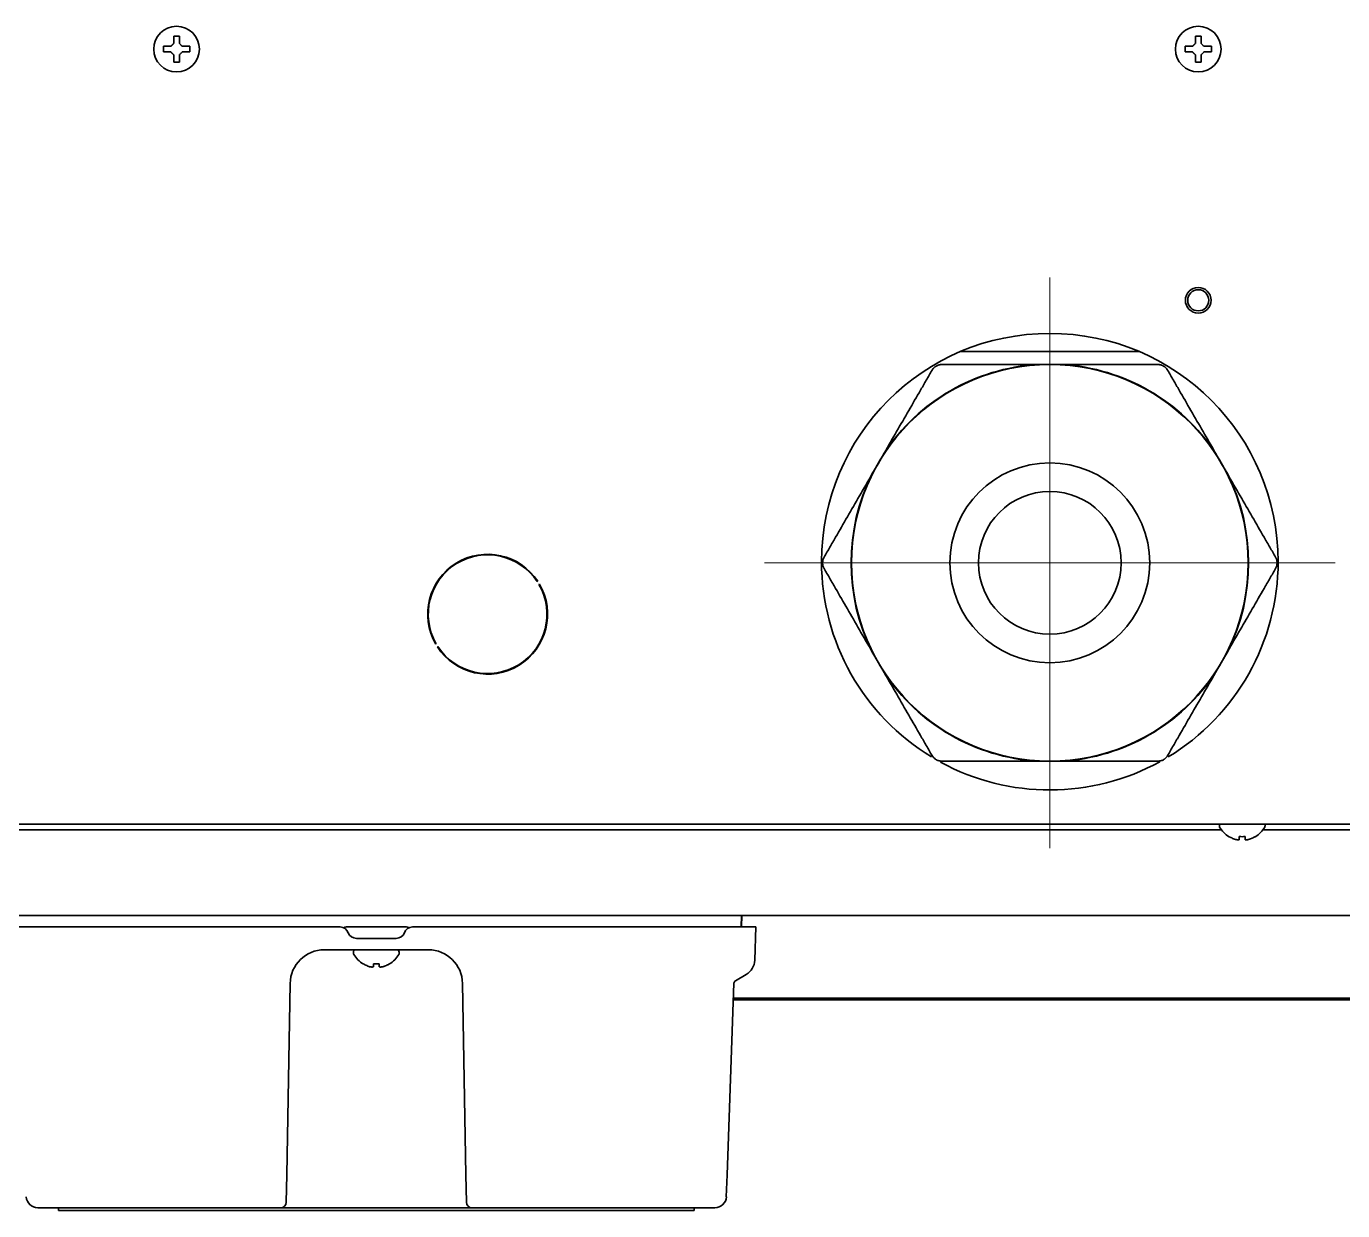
# Model space of a CAD drawing. Extents: x 5997 to 10491, y -672 to 3220.
# Drawn here: x 8851.8 to 9082.4, y 2193.8 to 2401.3 of the extents above; entities that cross this region are included whole.
import ezdxf

# ---------------------------------------------------------------- set-up
doc = ezdxf.new("R2010")
doc.units = 0
doc.header["$LTSCALE"] = 5
doc.layers.get('0').update_dxf_attribs({"linetype": 'CONTINUOUS', "lineweight": 0})
doc.layers.add('1', color=7, linetype='CONTINUOUS', true_color=0xffffff)

msp = doc.modelspace()

# ---------------------------------------------------------------- linework, layer by layer
at = {"color": 1}
for p, q in [((9031.07, 2357.33), (9031.07, 2257.33)), ((8981.07, 2307.33), (9081.07, 2307.33))]:
    msp.add_line(p, q, dxfattribs=at)
at = {"layer": '1', "color": 7, "linetype": 'Continuous', "lineweight": 35}
for p, q in [((8875.77, 2397.33), (8875.77, 2397.83)), ((8875.77, 2396.83), (8875.77, 2397.33)), ((8880.37, 2397.83), (8880.37, 2397.33)), ((8880.37, 2397.33), (8880.37, 2396.83)), ((9054.77, 2397.33), (9054.77, 2397.83)), ((9054.77, 2396.83), (9054.77, 2397.33)), ((9059.37, 2397.83), (9059.37, 2397.33)), ((9059.37, 2397.33), (9059.37, 2396.83)), ((9046.74, 2344.33), (9015.38, 2344.33)), ((9031.07, 2342.08), (9028.92, 2342.08)), ((9033.22, 2342.08), (9031.07, 2342.08)), ((9002.05, 2326.56), (9000.98, 2324.7)), ((9061.17, 2324.7), (9060.09, 2326.56)), ((9000.98, 2324.7), (8999.9, 2322.84)), ((9062.24, 2322.84), (9061.17, 2324.7)), ((8941.26, 2304.05), (8941.34, 2304.1)), ((8941.66, 2303.59), (8941.57, 2303.53)), ((8923.46, 2293.11), (8923.55, 2293.16)), ((8923.86, 2292.65), (8923.78, 2292.59)), ((8999.9, 2291.81), (9000.98, 2289.95)), ((9061.17, 2289.95), (9062.24, 2291.81)), ((9000.98, 2289.95), (9002.05, 2288.09)), ((9060.09, 2288.09), (9061.17, 2289.95)), ((9028.92, 2272.58), (9031.07, 2272.58)), ((9031.07, 2272.58), (9033.22, 2272.58)), ((9231.07, 2261.53), (8663.37, 2261.53)), ((9061.16, 2260.53), (8697.19, 2260.53)), ((9060.79, 2261.53), (9060.77, 2261.43)), ((9060.77, 2261.43), (9060.77, 2261.23)), ((9196.57, 2260.53), (9068.38, 2260.53)), ((9068.77, 2261.43), (9068.76, 2261.53)), ((9068.77, 2261.23), (9068.77, 2261.43)), ((9062.47, 2259.35), (9062.47, 2259.38)), ((9067.07, 2259.38), (9067.07, 2259.35)), ((9198.07, 2245.53), (8665.42, 2245.53)), ((8977.07, 2245.53), (8976.97, 2243.53)), ((8977.1, 2245.53), (8977.07, 2243.53)), ((8848.57, 2243.53), (8906.74, 2243.53)), ((8907.77, 2243.53), (8918.37, 2243.53)), ((8919.4, 2243.53), (8977.57, 2243.53)), ((8977.57, 2243.53), (8979.57, 2243.53)), ((8979.37, 2237.69), (8979.57, 2243.53)), ((8903.97, 2239.53), (8922.18, 2239.53)), ((8909.57, 2241.53), (8916.57, 2241.53)), ((8909.07, 2239.13), (8909.07, 2238.93)), ((8910.77, 2237.05), (8910.77, 2237.08)), ((8915.37, 2237.08), (8915.37, 2237.05)), ((8917.07, 2238.93), (8917.07, 2239.13)), ((8975.98, 2234.11), (8977.87, 2235.2)), ((8897.37, 2200.13), (8897.97, 2233.63)), ((8928.18, 2233.63), (8928.77, 2200.13)), ((8974.53, 2200.12), (8975.73, 2233.69)), ((9201.73, 2230.78), (8975.58, 2230.78)), ((9201.73, 2231.04), (8975.59, 2231.04)), ((8897.29, 2195.31), (8897.37, 2200.13)), ((8928.77, 2200.13), (8928.86, 2195.31)), ((8974.39, 2196.26), (8974.53, 2200.12)), ((8896.29, 2194.33), (8853.75, 2194.33)), ((8857.39, 2193.83), (8857.39, 2194.33)), ((8903.29, 2194.33), (8896.29, 2194.33)), ((8922.86, 2194.33), (8903.29, 2194.33)), ((8929.86, 2194.33), (8922.86, 2194.33)), ((8972.4, 2194.33), (8929.86, 2194.33)), ((8968.76, 2193.83), (8968.76, 2194.33))]:
    msp.add_line(p, q, dxfattribs=at)
for centre, radius in [((8878.07, 2397.33), 4), ((9057.07, 2397.33), 4), ((9057.07, 2353.33), 1.85), ((9031.07, 2307.33), 34.75), ((9031.07, 2307.33), 17.5), ((9031.07, 2307.33), 12.5)]:
    msp.add_circle(centre, radius, dxfattribs=at)
for centre, radius, start, end in [((9057.07, 2353.33), 2.25, 0, 180), ((9057.07, 2353.33), 2.25, 180, 0), ((9031.07, 2307.53), 40, 0, 180), ((9031.07, 2307.33), 34.82, 93.5403, 146.4597), ((9031.07, 2307.33), 34.82, 33.5403, 86.4597), ((9031.07, 2307.33), 34.82, 153.5403, 206.4597), ((9031.07, 2307.33), 34.82, 333.5403, 26.4597), ((8932.57, 2298.33), 10.5, 33.3443, 209.8169), ((8932.57, 2298.33), 10.4, 33.3601, 209.7987), ((9031.07, 2307.53), 40, 180, 238.7925), ((9031.07, 2307.53), 40, 301.1878, 0), ((8932.57, 2298.33), 10.5, 213.0914, 30.0698), ((8932.57, 2298.33), 10.4, 213.1047, 30.0541), ((9031.07, 2307.33), 34.82, 213.5403, 266.4597), ((9031.07, 2307.33), 34.82, 273.5403, 326.4597), ((9031.07, 2307.53), 40, 241.4334, 298.8394), ((9061.17, 2261.23), 0.4, 180, 210.3012), ((9064.97, 2263.45), 4.8, 210.3012, 238.6273), ((9064.57, 2263.45), 4.8, 301.3727, 329.6988), ((9068.37, 2261.23), 0.4, 329.6988, 0), ((8906.74, 2242.03), 1.5, 19.4712, 90), ((8907.77, 2242.83), 0.7, 90, 125.9212), ((8909.57, 2243.03), 1.5, 199.4712, 270), ((8916.57, 2243.03), 1.5, 270, 340.5288), ((8919.4, 2242.03), 1.5, 90, 160.5288), ((8918.37, 2242.83), 0.7, 54.0788, 90), ((8903.97, 2233.53), 6, 90, 179), ((8909.47, 2239.13), 0.4, 90, 180), ((8916.67, 2239.13), 0.4, 0, 90), ((8922.18, 2233.53), 6, 1, 90), ((8909.47, 2238.93), 0.4, 180, 210.3012), ((8913.27, 2241.15), 4.8, 210.3012, 238.6273), ((8912.87, 2241.15), 4.8, 301.3727, 329.6988), ((8916.67, 2238.93), 0.4, 329.6988, 0), ((8976.37, 2237.8), 3, 300, 358), ((8976.23, 2233.67), 0.5, 120, 178), ((8853.75, 2196.33), 2, 182, 270), ((8972.4, 2196.33), 2, 270, 358), ((8896.29, 2195.33), 1, 270, 359), ((8929.86, 2195.33), 1, 181, 270)]:
    msp.add_arc(centre, radius, start, end, dxfattribs=at)
for points in [[(8877.57, 2398.33), (8877.57, 2398.38), (8877.57, 2398.49), (8877.57, 2398.65), (8877.57, 2398.81), (8877.57, 2398.96), (8877.57, 2399.12), (8877.57, 2399.27), (8877.57, 2399.44), (8877.57, 2399.56), (8877.57, 2399.63)], [(8877.57, 2399.63), (8877.74, 2399.63), (8878.07, 2399.63), (8878.41, 2399.63), (8878.57, 2399.63)], [(9056.57, 2398.33), (9056.57, 2398.38), (9056.57, 2398.49), (9056.57, 2398.65), (9056.57, 2398.81), (9056.57, 2398.96), (9056.57, 2399.12), (9056.57, 2399.27), (9056.57, 2399.44), (9056.57, 2399.56), (9056.57, 2399.63)], [(9056.57, 2399.63), (9056.74, 2399.63), (9057.07, 2399.63), (9057.41, 2399.63), (9057.57, 2399.63)], [(8877.07, 2396.83), (8877.02, 2396.83), (8876.91, 2396.83), (8876.75, 2396.83), (8876.59, 2396.83), (8876.43, 2396.83), (8876.28, 2396.83), (8876.13, 2396.83), (8875.96, 2396.83), (8875.84, 2396.83), (8875.77, 2396.83)], [(8877.07, 2397.83), (8877.1, 2397.85), (8877.14, 2397.9), (8877.22, 2397.97), (8877.29, 2398.04), (8877.36, 2398.11), (8877.43, 2398.18), (8877.5, 2398.25), (8877.55, 2398.3), (8877.57, 2398.33)], [(8877.57, 2396.33), (8877.55, 2396.35), (8877.5, 2396.4), (8877.42, 2396.48), (8877.35, 2396.55), (8877.28, 2396.62), (8877.21, 2396.69), (8877.14, 2396.76), (8877.1, 2396.8), (8877.07, 2396.83)], [(8878.57, 2398.33), (8878.6, 2398.3), (8878.65, 2398.25), (8878.72, 2398.18), (8878.8, 2398.1), (8878.87, 2398.03), (8878.93, 2397.96), (8879, 2397.9), (8879.05, 2397.85), (8879.07, 2397.83)], [(8879.07, 2396.83), (8879.05, 2396.8), (8879, 2396.75), (8878.93, 2396.68), (8878.86, 2396.61), (8878.79, 2396.54), (8878.72, 2396.47), (8878.64, 2396.4), (8878.6, 2396.35), (8878.57, 2396.33)], [(8878.57, 2396.33), (8878.57, 2396.27), (8878.57, 2396.16), (8878.57, 2396), (8878.57, 2395.84), (8878.57, 2395.69), (8878.57, 2395.54), (8878.57, 2395.38), (8878.57, 2395.21), (8878.57, 2395.09), (8878.57, 2395.03)], [(8879.07, 2397.83), (8879.13, 2397.83), (8879.24, 2397.83), (8879.4, 2397.83), (8879.56, 2397.83), (8879.71, 2397.83), (8879.86, 2397.83), (8880.02, 2397.83), (8880.19, 2397.83), (8880.31, 2397.83), (8880.37, 2397.83)], [(9056.07, 2396.83), (9056.02, 2396.83), (9055.91, 2396.83), (9055.75, 2396.83), (9055.59, 2396.83), (9055.43, 2396.83), (9055.28, 2396.83), (9055.13, 2396.83), (9054.96, 2396.83), (9054.84, 2396.83), (9054.77, 2396.83)], [(9056.07, 2397.83), (9056.1, 2397.85), (9056.14, 2397.9), (9056.22, 2397.97), (9056.29, 2398.04), (9056.36, 2398.11), (9056.43, 2398.18), (9056.5, 2398.25), (9056.55, 2398.3), (9056.57, 2398.33)], [(9056.57, 2396.33), (9056.55, 2396.35), (9056.5, 2396.4), (9056.42, 2396.48), (9056.35, 2396.55), (9056.28, 2396.62), (9056.21, 2396.69), (9056.14, 2396.76), (9056.1, 2396.8), (9056.07, 2396.83)], [(9057.57, 2398.33), (9057.6, 2398.3), (9057.65, 2398.25), (9057.72, 2398.18), (9057.8, 2398.1), (9057.87, 2398.03), (9057.93, 2397.96), (9058, 2397.9), (9058.05, 2397.85), (9058.07, 2397.83)], [(9058.07, 2396.83), (9058.05, 2396.8), (9058, 2396.75), (9057.93, 2396.68), (9057.86, 2396.61), (9057.79, 2396.54), (9057.72, 2396.47), (9057.64, 2396.4), (9057.6, 2396.35), (9057.57, 2396.33)], [(9057.57, 2396.33), (9057.57, 2396.27), (9057.57, 2396.16), (9057.57, 2396), (9057.57, 2395.84), (9057.57, 2395.69), (9057.57, 2395.54), (9057.57, 2395.38), (9057.57, 2395.21), (9057.57, 2395.09), (9057.57, 2395.03)], [(9058.07, 2397.83), (9058.13, 2397.83), (9058.24, 2397.83), (9058.4, 2397.83), (9058.56, 2397.83), (9058.71, 2397.83), (9058.86, 2397.83), (9059.02, 2397.83), (9059.19, 2397.83), (9059.31, 2397.83), (9059.37, 2397.83)], [(8878.57, 2395.03), (8878.41, 2395.03), (8878.07, 2395.03), (8877.74, 2395.03), (8877.57, 2395.03)], [(9057.57, 2395.03), (9057.41, 2395.03), (9057.07, 2395.03), (9056.74, 2395.03), (9056.57, 2395.03)], [(9063.77, 2258.83), (9063.8, 2258.83), (9063.84, 2258.82), (9063.92, 2258.82), (9063.99, 2258.81), (9064.06, 2258.81), (9064.13, 2258.82), (9064.2, 2258.82), (9064.25, 2258.83), (9064.27, 2258.83)], [(9064.27, 2258.83), (9064.27, 2258.84), (9064.27, 2258.87), (9064.27, 2258.92), (9064.27, 2258.98), (9064.27, 2259.04), (9064.27, 2259.11), (9064.27, 2259.18), (9064.27, 2259.27), (9064.27, 2259.34), (9064.27, 2259.38)], [(9064.27, 2259.38), (9064.44, 2259.36), (9064.77, 2259.34), (9065.11, 2259.36), (9065.27, 2259.38)], [(9065.27, 2258.83), (9065.3, 2258.83), (9065.35, 2258.82), (9065.42, 2258.82), (9065.5, 2258.81), (9065.57, 2258.81), (9065.63, 2258.82), (9065.7, 2258.82), (9065.75, 2258.83), (9065.77, 2258.83)], [(9065.77, 2258.83), (9065.83, 2258.84), (9065.94, 2258.87), (9066.1, 2258.92), (9066.26, 2258.98), (9066.41, 2259.04), (9066.56, 2259.11), (9066.72, 2259.18), (9066.89, 2259.27), (9067.01, 2259.34), (9067.07, 2259.38)], [(8912.57, 2236.53), (8912.57, 2236.54), (8912.57, 2236.57), (8912.57, 2236.62), (8912.57, 2236.68), (8912.57, 2236.74), (8912.57, 2236.81), (8912.57, 2236.88), (8912.57, 2236.97), (8912.57, 2237.04), (8912.57, 2237.08)], [(8912.57, 2237.08), (8912.74, 2237.06), (8913.07, 2237.04), (8913.41, 2237.06), (8913.57, 2237.08)], [(8914.07, 2236.53), (8914.13, 2236.54), (8914.24, 2236.57), (8914.4, 2236.62), (8914.56, 2236.68), (8914.71, 2236.74), (8914.86, 2236.81), (8915.02, 2236.88), (8915.19, 2236.97), (8915.31, 2237.04), (8915.37, 2237.08)], [(8912.07, 2236.53), (8912.1, 2236.53), (8912.14, 2236.52), (8912.22, 2236.52), (8912.29, 2236.51), (8912.36, 2236.51), (8912.43, 2236.52), (8912.5, 2236.52), (8912.55, 2236.53), (8912.57, 2236.53)], [(8913.57, 2236.53), (8913.6, 2236.53), (8913.65, 2236.52), (8913.72, 2236.52), (8913.8, 2236.51), (8913.87, 2236.51), (8913.93, 2236.52), (8914, 2236.52), (8914.05, 2236.53), (8914.07, 2236.53)]]:
    msp.add_open_spline(points, degree=3, dxfattribs=at)
for points, knots in [([(8878.57, 2399.63), (8878.57, 2399.42), (8878.57, 2399.21), (8878.57, 2398.89), (8878.57, 2398.78), (8878.57, 2398.55), (8878.57, 2398.44), (8878.57, 2398.33)], [0, 0, 0, 0, 0.5, 0.5, 0.75, 0.75, 1, 1, 1, 1]), ([(9057.57, 2399.63), (9057.57, 2399.42), (9057.57, 2399.21), (9057.57, 2398.89), (9057.57, 2398.78), (9057.57, 2398.55), (9057.57, 2398.44), (9057.57, 2398.33)], [0, 0, 0, 0, 0.5, 0.5, 0.75, 0.75, 1, 1, 1, 1]), ([(8875.77, 2397.83), (8875.98, 2397.83), (8876.19, 2397.83), (8876.51, 2397.83), (8876.62, 2397.83), (8876.84, 2397.83), (8876.96, 2397.83), (8877.07, 2397.83)], [0, 0, 0, 0, 0.5, 0.5, 0.75, 0.75, 1, 1, 1, 1]), ([(8877.57, 2395.03), (8877.57, 2395.23), (8877.57, 2395.44), (8877.57, 2395.76), (8877.57, 2395.87), (8877.57, 2396.1), (8877.57, 2396.21), (8877.57, 2396.33)], [0, 0, 0, 0, 0.5, 0.5, 0.75, 0.75, 1, 1, 1, 1]), ([(8880.37, 2396.83), (8880.17, 2396.83), (8879.96, 2396.83), (8879.64, 2396.83), (8879.53, 2396.83), (8879.3, 2396.83), (8879.19, 2396.83), (8879.07, 2396.83)], [0, 0, 0, 0, 0.5, 0.5, 0.75, 0.75, 1, 1, 1, 1]), ([(9054.77, 2397.83), (9054.98, 2397.83), (9055.19, 2397.83), (9055.51, 2397.83), (9055.62, 2397.83), (9055.84, 2397.83), (9055.96, 2397.83), (9056.07, 2397.83)], [0, 0, 0, 0, 0.5, 0.5, 0.75, 0.75, 1, 1, 1, 1]), ([(9056.57, 2395.03), (9056.57, 2395.23), (9056.57, 2395.44), (9056.57, 2395.76), (9056.57, 2395.87), (9056.57, 2396.1), (9056.57, 2396.21), (9056.57, 2396.33)], [0, 0, 0, 0, 0.5, 0.5, 0.75, 0.75, 1, 1, 1, 1]), ([(9059.37, 2396.83), (9059.17, 2396.83), (9058.96, 2396.83), (9058.64, 2396.83), (9058.53, 2396.83), (9058.3, 2396.83), (9058.19, 2396.83), (9058.07, 2396.83)], [0, 0, 0, 0, 0.5, 0.5, 0.75, 0.75, 1, 1, 1, 1]), ([(9002.05, 2326.56), (9002.79, 2327.84), (9003.51, 2329.09), (9004.94, 2331.57), (9005.65, 2332.79), (9007.04, 2335.21), (9007.73, 2336.4), (9008.5, 2337.73), (9008.59, 2337.88), (9008.76, 2338.17), (9009.01, 2338.61), (9009.26, 2339.05), (9009.77, 2339.93), (9010.1, 2340.5), (9010.43, 2341.08)], [0, 0, 0, 0, 0.25, 0.25, 0.5, 0.5, 0.75, 0.75, 0.78125, 0.78125, 0.8125, 0.875, 0.875, 1, 1, 1, 1]), ([(9012.16, 2342.08), (9012.08, 2342.08), (9012, 2342.07), (9011.83, 2342.05), (9011.75, 2342.03), (9011.58, 2341.99), (9011.49, 2341.96), (9011.33, 2341.89), (9011.24, 2341.85), (9011.15, 2341.8), (9011.13, 2341.79), (9011.09, 2341.76), (9011.03, 2341.72), (9010.94, 2341.66), (9010.87, 2341.6), (9010.82, 2341.56), (9010.8, 2341.54), (9010.77, 2341.51), (9010.76, 2341.5), (9010.68, 2341.42), (9010.62, 2341.35), (9010.55, 2341.25), (9010.52, 2341.22), (9010.48, 2341.15), (9010.45, 2341.11), (9010.43, 2341.08)], [0, 0, 0, 0, 0.125, 0.125, 0.25, 0.25, 0.375, 0.375, 0.5, 0.5, 0.53125, 0.53125, 0.5625, 0.625, 0.6875, 0.6875, 0.71875, 0.71875, 0.75, 0.75, 0.875, 0.875, 0.9375, 0.9375, 1, 1, 1, 1]), ([(9028.92, 2342.08), (9027.45, 2342.08), (9026, 2342.08), (9023.14, 2342.08), (9021.73, 2342.08), (9018.94, 2342.08), (9017.56, 2342.08), (9016.03, 2342.08), (9015.86, 2342.08), (9015.52, 2342.08), (9015.01, 2342.08), (9014.5, 2342.08), (9013.49, 2342.08), (9012.83, 2342.08), (9012.16, 2342.08)], [0, 0, 0, 0, 0.25, 0.25, 0.5, 0.5, 0.75, 0.75, 0.78125, 0.78125, 0.8125, 0.875, 0.875, 1, 1, 1, 1]), ([(9033.22, 2342.08), (9034.69, 2342.08), (9036.14, 2342.08), (9039, 2342.08), (9040.41, 2342.08), (9043.2, 2342.08), (9044.58, 2342.08), (9046.12, 2342.08), (9046.29, 2342.08), (9046.63, 2342.08), (9047.14, 2342.08), (9047.64, 2342.08), (9048.65, 2342.08), (9049.32, 2342.08), (9049.98, 2342.08)], [0, 0, 0, 0, 0.25, 0.25, 0.5, 0.5, 0.75, 0.75, 0.78125, 0.78125, 0.8125, 0.875, 0.875, 1, 1, 1, 1]), ([(9051.71, 2341.08), (9051.67, 2341.15), (9051.63, 2341.22), (9051.52, 2341.35), (9051.47, 2341.42), (9051.34, 2341.54), (9051.28, 2341.6), (9051.14, 2341.71), (9051.06, 2341.76), (9050.96, 2341.82), (9050.94, 2341.83), (9050.9, 2341.85), (9050.84, 2341.88), (9050.74, 2341.93), (9050.66, 2341.96), (9050.59, 2341.98), (9050.57, 2341.99), (9050.53, 2342), (9050.51, 2342.01), (9050.4, 2342.03), (9050.32, 2342.05), (9050.19, 2342.07), (9050.15, 2342.07), (9050.06, 2342.07), (9050.02, 2342.08), (9049.98, 2342.08)], [0, 0, 0, 0, 0.125, 0.125, 0.25, 0.25, 0.375, 0.375, 0.5, 0.5, 0.53125, 0.53125, 0.5625, 0.625, 0.6875, 0.6875, 0.71875, 0.71875, 0.75, 0.75, 0.875, 0.875, 0.9375, 0.9375, 1, 1, 1, 1]), ([(9060.09, 2326.56), (9059.36, 2327.84), (9058.63, 2329.09), (9057.2, 2331.57), (9056.5, 2332.79), (9055.1, 2335.21), (9054.41, 2336.4), (9053.64, 2337.73), (9053.56, 2337.88), (9053.39, 2338.17), (9053.13, 2338.61), (9052.88, 2339.05), (9052.38, 2339.93), (9052.04, 2340.5), (9051.71, 2341.08)], [0, 0, 0, 0, 0.25, 0.25, 0.5, 0.5, 0.75, 0.75, 0.78125, 0.78125, 0.8125, 0.875, 0.875, 1, 1, 1, 1]), ([(8999.9, 2322.84), (8999.17, 2321.57), (8998.44, 2320.31), (8997.01, 2317.83), (8996.31, 2316.61), (8994.91, 2314.2), (8994.22, 2313), (8993.46, 2311.67), (8993.37, 2311.52), (8993.2, 2311.23), (8992.95, 2310.79), (8992.69, 2310.35), (8992.19, 2309.48), (8991.86, 2308.9), (8991.52, 2308.33)], [0, 0, 0, 0, 0.25, 0.25, 0.5, 0.5, 0.75, 0.75, 0.78125, 0.78125, 0.8125, 0.875, 0.875, 1, 1, 1, 1]), ([(9062.24, 2322.84), (9062.98, 2321.57), (9063.7, 2320.31), (9065.13, 2317.83), (9065.84, 2316.61), (9067.23, 2314.2), (9067.92, 2313), (9068.69, 2311.67), (9068.78, 2311.52), (9068.95, 2311.23), (9069.2, 2310.79), (9069.45, 2310.35), (9069.96, 2309.48), (9070.29, 2308.9), (9070.62, 2308.33)], [0, 0, 0, 0, 0.25, 0.25, 0.5, 0.5, 0.75, 0.75, 0.78125, 0.78125, 0.8125, 0.875, 0.875, 1, 1, 1, 1]), ([(8991.52, 2308.33), (8991.48, 2308.25), (8991.45, 2308.18), (8991.38, 2308.02), (8991.35, 2307.94), (8991.3, 2307.77), (8991.29, 2307.69), (8991.26, 2307.51), (8991.26, 2307.42), (8991.26, 2307.3), (8991.26, 2307.28), (8991.26, 2307.24), (8991.26, 2307.17), (8991.27, 2307.06), (8991.29, 2306.97), (8991.3, 2306.9), (8991.31, 2306.88), (8991.32, 2306.84), (8991.32, 2306.82), (8991.35, 2306.71), (8991.38, 2306.63), (8991.43, 2306.51), (8991.45, 2306.47), (8991.48, 2306.4), (8991.5, 2306.36), (8991.52, 2306.33)], [0, 0, 0, 0, 0.125, 0.125, 0.25, 0.25, 0.375, 0.375, 0.5, 0.5, 0.53125, 0.53125, 0.5625, 0.625, 0.6875, 0.6875, 0.71875, 0.71875, 0.75, 0.75, 0.875, 0.875, 0.9375, 0.9375, 1, 1, 1, 1]), ([(8991.52, 2306.33), (8991.86, 2305.75), (8992.52, 2304.59), (8993.2, 2303.43), (8994.22, 2301.66), (8994.9, 2300.47), (8996.29, 2298.06), (8997, 2296.84), (8998.43, 2294.36), (8999.16, 2293.1), (8999.9, 2291.81)], [0, 0, 0, 0, 0.125, 0.25, 0.25, 0.5, 0.5, 0.75, 0.75, 1, 1, 1, 1]), ([(9062.24, 2291.81), (9062.98, 2293.09), (9063.7, 2294.34), (9065.13, 2296.82), (9065.84, 2298.04), (9067.23, 2300.46), (9067.92, 2301.65), (9068.69, 2302.98), (9068.78, 2303.13), (9068.95, 2303.42), (9069.2, 2303.86), (9069.45, 2304.3), (9069.96, 2305.18), (9070.29, 2305.75), (9070.62, 2306.33)], [0, 0, 0, 0, 0.25, 0.25, 0.5, 0.5, 0.75, 0.75, 0.78125, 0.78125, 0.8125, 0.875, 0.875, 1, 1, 1, 1]), ([(9070.62, 2306.33), (9070.66, 2306.4), (9070.7, 2306.47), (9070.77, 2306.63), (9070.79, 2306.71), (9070.84, 2306.88), (9070.86, 2306.97), (9070.88, 2307.14), (9070.89, 2307.23), (9070.89, 2307.35), (9070.89, 2307.37), (9070.89, 2307.42), (9070.88, 2307.48), (9070.87, 2307.6), (9070.86, 2307.68), (9070.84, 2307.75), (9070.84, 2307.77), (9070.83, 2307.81), (9070.82, 2307.84), (9070.79, 2307.94), (9070.77, 2308.02), (9070.72, 2308.14), (9070.7, 2308.18), (9070.66, 2308.25), (9070.64, 2308.29), (9070.62, 2308.33)], [0, 0, 0, 0, 0.125, 0.125, 0.25, 0.25, 0.375, 0.375, 0.5, 0.5, 0.53125, 0.53125, 0.5625, 0.625, 0.6875, 0.6875, 0.71875, 0.71875, 0.75, 0.75, 0.875, 0.875, 0.9375, 0.9375, 1, 1, 1, 1]), ([(9010.43, 2273.58), (9010.1, 2274.15), (9009.43, 2275.31), (9008.76, 2276.48), (9007.74, 2278.24), (9007.05, 2279.43), (9005.66, 2281.84), (9004.96, 2283.06), (9003.52, 2285.54), (9002.79, 2286.81), (9002.05, 2288.09)], [0, 0, 0, 0, 0.125, 0.25, 0.25, 0.5, 0.5, 0.75, 0.75, 1, 1, 1, 1]), ([(9060.09, 2288.09), (9059.36, 2286.82), (9058.63, 2285.56), (9057.2, 2283.08), (9056.5, 2281.86), (9055.1, 2279.44), (9054.41, 2278.25), (9053.64, 2276.92), (9053.56, 2276.77), (9053.39, 2276.48), (9053.13, 2276.04), (9052.88, 2275.6), (9052.38, 2274.73), (9052.04, 2274.15), (9051.71, 2273.58)], [0, 0, 0, 0, 0.25, 0.25, 0.5, 0.5, 0.75, 0.75, 0.78125, 0.78125, 0.8125, 0.875, 0.875, 1, 1, 1, 1]), ([(9010.43, 2273.58), (9010.47, 2273.5), (9010.52, 2273.44), (9010.62, 2273.3), (9010.68, 2273.24), (9010.8, 2273.11), (9010.87, 2273.05), (9011.01, 2272.94), (9011.08, 2272.89), (9011.18, 2272.83), (9011.2, 2272.82), (9011.24, 2272.8), (9011.3, 2272.77), (9011.41, 2272.72), (9011.49, 2272.69), (9011.55, 2272.67), (9011.57, 2272.67), (9011.62, 2272.65), (9011.64, 2272.65), (9011.75, 2272.62), (9011.83, 2272.6), (9011.96, 2272.59), (9012, 2272.58), (9012.08, 2272.58), (9012.12, 2272.58), (9012.16, 2272.58)], [0, 0, 0, 0, 0.125, 0.125, 0.25, 0.25, 0.375, 0.375, 0.5, 0.5, 0.53125, 0.53125, 0.5625, 0.625, 0.6875, 0.6875, 0.71875, 0.71875, 0.75, 0.75, 0.875, 0.875, 0.9375, 0.9375, 1, 1, 1, 1]), ([(9028.92, 2272.58), (9027.45, 2272.58), (9026, 2272.58), (9023.14, 2272.58), (9021.73, 2272.58), (9018.94, 2272.58), (9017.56, 2272.58), (9016.03, 2272.58), (9015.86, 2272.58), (9015.52, 2272.58), (9015.01, 2272.58), (9014.5, 2272.58), (9013.49, 2272.58), (9012.83, 2272.58), (9012.16, 2272.58)], [0, 0, 0, 0, 0.25, 0.25, 0.5, 0.5, 0.75, 0.75, 0.78125, 0.78125, 0.8125, 0.875, 0.875, 1, 1, 1, 1]), ([(9033.22, 2272.58), (9034.69, 2272.58), (9036.14, 2272.58), (9039, 2272.58), (9040.41, 2272.58), (9043.2, 2272.58), (9044.58, 2272.58), (9046.12, 2272.58), (9046.29, 2272.58), (9046.63, 2272.58), (9047.14, 2272.58), (9047.64, 2272.58), (9048.65, 2272.58), (9049.32, 2272.58), (9049.98, 2272.58)], [0, 0, 0, 0, 0.25, 0.25, 0.5, 0.5, 0.75, 0.75, 0.78125, 0.78125, 0.8125, 0.875, 0.875, 1, 1, 1, 1]), ([(9049.98, 2272.58), (9050.06, 2272.58), (9050.15, 2272.58), (9050.31, 2272.6), (9050.4, 2272.62), (9050.57, 2272.66), (9050.65, 2272.69), (9050.82, 2272.76), (9050.9, 2272.8), (9051, 2272.85), (9051.02, 2272.87), (9051.06, 2272.89), (9051.11, 2272.93), (9051.21, 2272.99), (9051.27, 2273.05), (9051.32, 2273.09), (9051.34, 2273.11), (9051.37, 2273.14), (9051.39, 2273.16), (9051.47, 2273.23), (9051.52, 2273.3), (9051.6, 2273.4), (9051.62, 2273.43), (9051.67, 2273.5), (9051.69, 2273.54), (9051.71, 2273.58)], [0, 0, 0, 0, 0.125, 0.125, 0.25, 0.25, 0.375, 0.375, 0.5, 0.5, 0.53125, 0.53125, 0.5625, 0.625, 0.6875, 0.6875, 0.71875, 0.71875, 0.75, 0.75, 0.875, 0.875, 0.9375, 0.9375, 1, 1, 1, 1]), ([(9062.47, 2259.38), (9062.68, 2259.26), (9062.89, 2259.15), (9063.21, 2259.01), (9063.32, 2258.97), (9063.54, 2258.89), (9063.66, 2258.86), (9063.77, 2258.83)], [0, 0, 0, 0, 0.5, 0.5, 0.75, 0.75, 1, 1, 1, 1]), ([(9065.27, 2259.38), (9065.27, 2259.26), (9065.27, 2259.15), (9065.27, 2259.01), (9065.27, 2258.97), (9065.27, 2258.89), (9065.27, 2258.86), (9065.27, 2258.83)], [0, 0, 0, 0, 0.5, 0.5, 0.75, 0.75, 1, 1, 1, 1]), ([(8910.77, 2237.08), (8910.98, 2236.96), (8911.19, 2236.85), (8911.51, 2236.71), (8911.62, 2236.67), (8911.84, 2236.59), (8911.96, 2236.56), (8912.07, 2236.53)], [0, 0, 0, 0, 0.5, 0.5, 0.75, 0.75, 1, 1, 1, 1]), ([(8913.57, 2237.08), (8913.57, 2236.96), (8913.57, 2236.85), (8913.57, 2236.71), (8913.57, 2236.67), (8913.57, 2236.59), (8913.57, 2236.56), (8913.57, 2236.53)], [0, 0, 0, 0, 0.5, 0.5, 0.75, 0.75, 1, 1, 1, 1]), ([(8968.76, 2193.83), (8968.76, 2193.83), (8967.27, 2193.83), (8963.74, 2193.83), (8960.14, 2193.83), (8955.88, 2193.83), (8951.15, 2193.83), (8946.97, 2193.83), (8943.53, 2193.83), (8940.9, 2193.83), (8938.18, 2193.83), (8934.28, 2193.83), (8929.02, 2193.83), (8922.3, 2193.83), (8912.55, 2193.83), (8900.06, 2193.83), (8885.76, 2193.83), (8873.47, 2193.83), (8864.36, 2193.83), (8859.37, 2193.83), (8857.64, 2193.83), (8857.39, 2193.83), (8857.39, 2193.83)], [0, 0, 0, 0, 0.053171, 0.084544, 0.119532, 0.157638, 0.197989, 0.239589, 0.260555, 0.281484, 0.302943, 0.325564, 0.374192, 0.426999, 0.483284, 0.601777, 0.718297, 0.820521, 0.900396, 0.957646, 0.980059, 1, 1, 1, 1])]:
    msp.add_open_spline(points, degree=3, knots=knots, dxfattribs=at)

doc.saveas('drawing.dxf')
